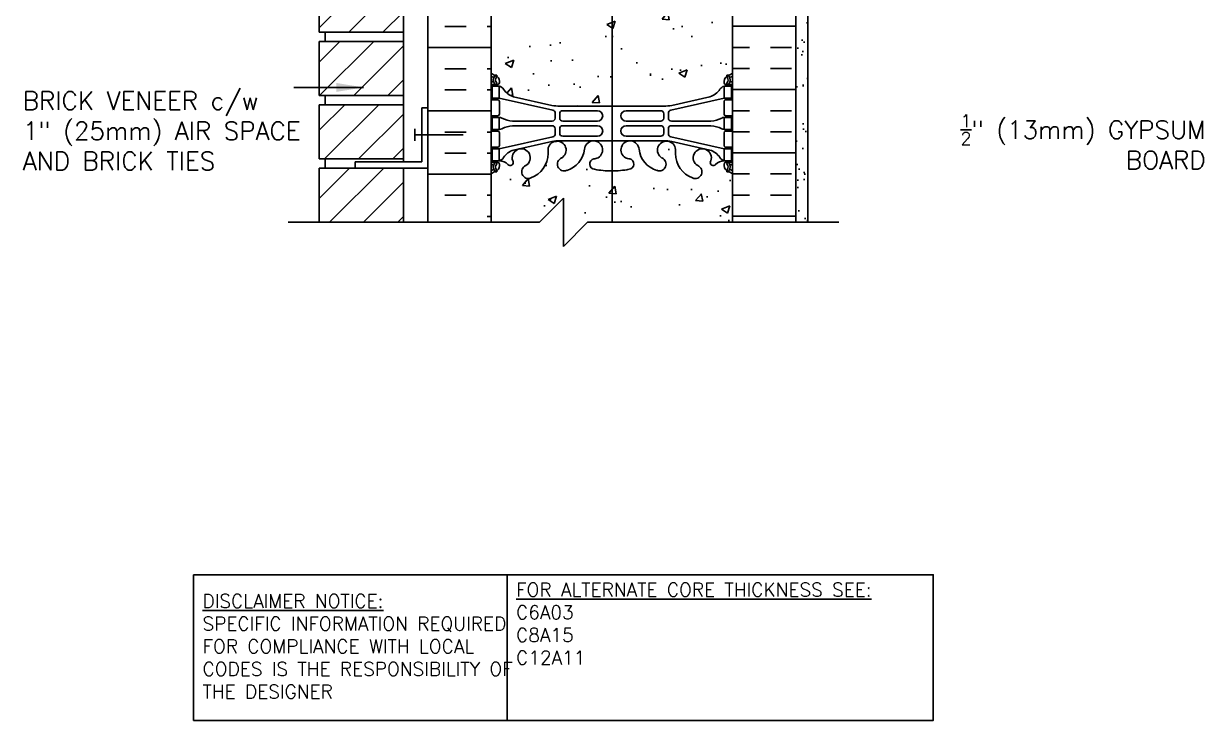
# Model space of a CAD drawing. Header units: inches. Extents: x 113.5 to 169.5, y -22.8 to 56.9.
# Drawn here: x 113.54 to 162.42, y -22.81 to 6.08 of the extents above; entities that cross this region are included whole.
import ezdxf

# ---------------------------------------------------------------- set-up
doc = ezdxf.new("R2010")
doc.units = ezdxf.units.IN
doc.header["$LTSCALE"] = 0.5
doc.header["$MEASUREMENT"] = 0
for name, color, linetype in [('HATCH', 12, 'Continuous'), ('line25', 2, 'Continuous'), ('LINE3', 3, 'Continuous'), ('LINE50', 5, 'Continuous'), ('LINE9', 9, 'Continuous'), ('TEXT', 4, 'Continuous'), ('Web_Edge', 9, 'Continuous')]:
    doc.layers.add(name, color=color, linetype=linetype)
doc.styles.add('DIM', font='romans.shx', dxfattribs={"width": 0.7})
doc.styles.add('ROMANS', font='romans.shx', dxfattribs={"height": 1.125})
doc.styles.get("Standard").update_dxf_attribs({"font": 'romans.shx', "height": 1.125})
doc.dimstyles.new('ext_12', dxfattribs={"dimscale": 12, "dimtxt": 0.09375, "dimasz": 0.09375, "dimexe": 0.09375, "dimexo": 0.0625, "dimgap": 0.0625, "dimtad": 1, "dimdec": 1, "dimzin": 3, "dimdsep": 46, "dimlunit": 4, "dimtxsty": 'DIM', "dimcen": 0.09, "dimdle": 0.09375, "dimclrt": 4, "dimadec": 0, "dimazin": 0, "dimtfac": 1, "dimtdec": 1, "dimtmove": 2, "dimatfit": 3, "dimfxl": 1, "dimfrac": 2, "dimtolj": 1, "dimtzin": 0, "dimarcsym": 0})

msp = doc.modelspace()

# ---------------------------------------------------------------- hatches: boundary and pattern name
at = {"layer": 'HATCH'}
h = msp.add_hatch(dxfattribs=at)
h.set_pattern_fill('AR-CONC', color=256, scale=0.5)
h.paths.add_polyline_path([(137.921, 42.838), (136.904, 42.838), (135.904, 41.838), (135.904, 42.838), (135.904, 43.838), (134.904, 42.838), (132.904, 42.838), (132.904, 40.031, 0.088416), (133.05, 39.933), (133.14, 39.933), (133.14, 39.892, -0.249069), (133.25, 39.684), (133.25, 39.617, -0.414214), (133.187, 39.554), (133.14, 39.554), (133.14, 39.484), (133.245, 39.484, -0.168672), (133.431, 39.335, 0.17445), (133.838, 39.039), (135.419, 38.686, 0.054974), (135.746, 38.65), (137.921, 38.65)])
h.paths.add_polyline_path([(139.223, 42.838), (137.921, 42.838), (137.921, 38.65), (139.223, 38.65)])
h.paths.add_polyline_path([(142.904, 42.838), (139.223, 42.838), (139.223, 38.65), (140.062, 38.65, 0.054974), (140.389, 38.686), (141.969, 39.039, 0.17445), (142.377, 39.335, -0.168672), (142.563, 39.484), (142.668, 39.484), (142.668, 39.554), (142.62, 39.554, -0.414214), (142.558, 39.617), (142.558, 39.684, -0.249069), (142.668, 39.892), (142.668, 39.933), (142.758, 39.933, 0.08841), (142.904, 40.031)])
h.paths.add_polyline_path([(142.904, 35.838, 0.08841), (142.758, 35.936), (142.668, 35.936), (142.668, 35.977, -0.249069), (142.558, 36.184), (142.558, 36.252, -0.414214), (142.62, 36.314), (142.668, 36.314), (142.668, 36.384), (142.563, 36.384, 0.231736), (142.205, 36.233, -0.8344), (141.994, 36.359), (142.005, 36.38, 2.155404), (141.467, 36.186, -1), (141.253, 35.675, -0.311223), (140.544, 36.691), (140.545, 36.856, 1.661382), (139.984, 36.503, -1), (139.77, 35.992, -0.166475), (139.223, 36.379), (139.223, 33.957, -0.210254), (139.446, 33.819, -0.520567), (139.971, 33.819, -0.520567), (140.289, 33.819, -0.520567), (140.855, 33.819, -0.056985), (140.904, 33.874, -0.056985), (140.953, 33.819, -0.520567), (141.518, 33.819, -0.520567), (141.837, 33.819, -0.520567), (142.361, 33.819, -0.486155), (142.904, 33.838)])
h.paths.add_polyline_path([(139.223, 36.379, -0.13378), (139.031, 36.887, 1.604516), (138.473, 36.512, 0.055617), (138.652, 36.466, -0.843243), (138.618, 36.034, -0.046405), (137.921, 35.969), (137.921, 33.89, -0.425924), (138.377, 33.819, -0.520567), (138.912, 33.824, -0.2797), (139.223, 33.957)])
h.paths.add_polyline_path([(137.921, 35.969, -0.048684), (137.19, 36.034, -0.843243), (137.156, 36.466, 0.055617), (137.335, 36.512, 1.604516), (136.776, 36.887, -0.307094), (136.038, 35.992, -1), (135.824, 36.503, 1.661382), (135.263, 36.856), (135.263, 36.71, -0.316114), (134.554, 35.675, -1), (134.341, 36.186, 2.155404), (133.802, 36.38), (133.814, 36.359, -0.834375), (133.602, 36.233, 0.23174), (133.245, 36.384), (133.14, 36.384), (133.14, 36.314), (133.187, 36.314, -0.414214), (133.25, 36.252), (133.25, 36.184, -0.249069), (133.14, 35.977), (133.14, 35.936), (133.05, 35.936, 0.088416), (132.904, 35.838), (132.904, 33.838), (132.904, 33.816, -0.524125), (133.485, 33.819, -0.520567), (134.443, 33.819, -0.520567), (134.874, 33.819, -0.520567), (135.44, 33.819, -0.520567), (135.745, 33.819, -0.520567), (136.136, 33.819, -0.520567), (136.434, 33.819, -0.520567), (136.969, 33.819, -0.520567), (137.534, 33.819, -0.520567), (137.853, 33.819, -0.077467), (137.921, 33.89)])
h.paths.add_polyline_path([(139.223, 33.957, 0.2797), (138.912, 33.824, 0.520567), (138.377, 33.819, 0.425924), (137.921, 33.89, 0.077467), (137.853, 33.819, 0.520567), (137.534, 33.819, 0.520567), (136.969, 33.819, 0.520567), (136.434, 33.819, 0.520567), (136.136, 33.819, 0.520567), (135.745, 33.819, 0.520567), (135.44, 33.819, 0.520567), (134.874, 33.819, 0.520567), (134.443, 33.819, 0.520567), (133.485, 33.819, 0.524125), (132.904, 33.816), (132.904, 31.838, 0.088416), (133.05, 31.741), (133.14, 31.741), (133.14, 31.699, -0.249069), (133.25, 31.492), (133.25, 31.425, -0.414214), (133.187, 31.362), (133.14, 31.362), (133.14, 31.292), (133.245, 31.292, 0.231736), (133.602, 31.443, -0.8344), (133.814, 31.318), (133.802, 31.296, 2.155404), (134.341, 31.491, -1), (134.554, 32.002, -0.311223), (135.263, 30.986), (135.263, 30.821, 1.661382), (135.824, 31.174, -1), (136.038, 31.685, -0.307094), (136.776, 30.789, 1.604516), (137.335, 31.165, 0.055617), (137.156, 31.211, -0.843243), (137.19, 31.643, -0.047544), (137.904, 31.708, -0.047544), (138.618, 31.643, -0.843243), (138.652, 31.211, 0.055617), (138.473, 31.165, 1.604516), (139.031, 30.789, -0.13378), (139.223, 31.298)])
h.paths.add_polyline_path([(138.847, 30.84, -1), (138.472, 30.84, -1)], flags=16)
h.paths.add_polyline_path([(142.904, 33.838, 0.486155), (142.361, 33.819, 0.520567), (141.837, 33.819, 0.520567), (141.518, 33.819, 0.520567), (140.953, 33.819, 0.056985), (140.904, 33.874, 0.056985), (140.855, 33.819, 0.520567), (140.289, 33.819, 0.520567), (139.971, 33.819, 0.520567), (139.446, 33.819, 0.210254), (139.223, 33.957), (139.223, 31.298, -0.166475), (139.77, 31.685, -1), (139.984, 31.174, 1.661382), (140.545, 30.821), (140.544, 30.966, -0.316114), (141.253, 32.002, -1), (141.467, 31.491, 2.155404), (142.005, 31.296), (141.994, 31.318, -0.834375), (142.205, 31.443, 0.23174), (142.563, 31.292), (142.668, 31.292), (142.668, 31.362), (142.62, 31.362, -0.414214), (142.558, 31.425), (142.558, 31.492, -0.249069), (142.668, 31.699), (142.668, 31.741), (142.758, 31.741, 0.08841), (142.904, 31.838)])
h.paths.add_polyline_path([(137.921, 29.027), (137.904, 29.027), (135.746, 29.027, 0.054974), (135.419, 28.991), (133.838, 28.638, 0.17445), (133.431, 28.342, -0.168672), (133.245, 28.192), (133.14, 28.192), (133.14, 28.122), (133.187, 28.122, -0.414214), (133.25, 28.06), (133.25, 27.992, -0.249069), (133.14, 27.785), (133.14, 27.743), (133.05, 27.743, 0.088416), (132.904, 27.646), (132.904, 22.031, 0.088416), (133.05, 21.933), (133.14, 21.933), (133.14, 21.892, -0.249069), (133.25, 21.684), (133.25, 21.617, -0.414214), (133.187, 21.554), (133.14, 21.554), (133.14, 21.484), (133.245, 21.484, -0.168672), (133.431, 21.335, 0.17445), (133.838, 21.039), (135.419, 20.686, 0.054974), (135.746, 20.65), (137.921, 20.65)])
h.paths.add_polyline_path([(139.223, 29.027), (137.921, 29.027), (137.921, 20.65), (139.223, 20.65)])
h.paths.add_polyline_path([(142.904, 24.713), (142.904, 27.646, 0.08841), (142.758, 27.743), (142.668, 27.743), (142.668, 27.785, -0.249069), (142.558, 27.992), (142.558, 28.06, -0.414214), (142.62, 28.122), (142.668, 28.122), (142.668, 28.192), (142.563, 28.192, -0.168672), (142.377, 28.342, 0.17445), (141.969, 28.638), (140.389, 28.991, 0.054974), (140.062, 29.027), (139.223, 29.027), (139.223, 20.65), (140.062, 20.65, 0.054974), (140.389, 20.686), (141.969, 21.039, 0.17445), (142.377, 21.335, -0.168672), (142.563, 21.484), (142.668, 21.484), (142.668, 21.554), (142.62, 21.554, -0.414214), (142.558, 21.617), (142.558, 21.684, -0.249069), (142.668, 21.892), (142.668, 21.933), (142.758, 21.933, 0.08841), (142.904, 22.031)])
h.paths.add_polyline_path([(141.029, 15.713, -0.414214), (141.529, 16.213), (142.904, 16.213), (142.904, 17.838, 0.08841), (142.758, 17.936), (142.668, 17.936), (142.668, 17.977, -0.249069), (142.558, 18.184), (142.558, 18.252, -0.414214), (142.62, 18.314), (142.668, 18.314), (142.668, 18.384), (142.563, 18.384, 0.231736), (142.205, 18.233, -0.8344), (141.994, 18.359), (142.005, 18.38, 0.235665), (141.969, 18.713), (141.529, 18.713, -0.086721), (141.359, 18.743, 0.457284), (141.467, 18.186, -1), (141.253, 17.675, -0.311223), (140.544, 18.691), (140.545, 18.856, 1.661382), (139.984, 18.503, -1), (139.77, 17.992, -0.166475), (139.223, 18.379), (139.223, 19.219), (137.921, 19.219), (137.921, 13.708, -0.046405), (138.618, 13.643, -0.843243), (138.652, 13.211, 0.055617), (138.473, 13.165, 1.604516), (139.031, 12.789, -0.307094), (139.77, 13.685, -1), (139.984, 13.174, 1.661382), (140.545, 12.821), (140.544, 12.966, -0.316114), (141.253, 14.002, -1), (141.467, 13.491, 2.155404), (142.005, 13.296), (141.994, 13.318, -0.834375), (142.205, 13.443, 0.23174), (142.563, 13.292), (142.668, 13.292), (142.668, 13.362), (142.62, 13.362, -0.414214), (142.558, 13.425), (142.558, 13.492, -0.249069), (142.668, 13.699), (142.668, 13.741), (142.758, 13.741, 0.08841), (142.904, 13.838), (142.904, 15.713), (141.629, 15.713, 0.414214), (141.529, 15.613), (141.529, 14.213), (141.029, 14.213)])
h.paths.add_polyline_path([(142.904, 9.646, 0.08841), (142.758, 9.743), (142.668, 9.743), (142.668, 9.785, -0.249069), (142.558, 9.992), (142.558, 10.06, -0.414214), (142.62, 10.122), (142.668, 10.122), (142.668, 10.192), (142.563, 10.192, -0.168672), (142.377, 10.342, 0.17445), (141.969, 10.638), (140.389, 10.991, 0.054974), (140.062, 11.027), (137.921, 11.027), (137.921, 2.65), (140.062, 2.65, 0.054974), (140.389, 2.686), (141.969, 3.039, 0.17445), (142.377, 3.335, -0.168672), (142.563, 3.484), (142.668, 3.484), (142.668, 3.554), (142.62, 3.554, -0.414214), (142.558, 3.617), (142.558, 3.684, -0.249069), (142.668, 3.892), (142.668, 3.933), (142.758, 3.933, 0.08841), (142.904, 4.031)])
h.paths.add_polyline_path([(137.921, 11.027), (137.904, 11.027), (135.746, 11.027, 0.054974), (135.419, 10.991), (133.838, 10.638, 0.17445), (133.431, 10.342, -0.168672), (133.245, 10.192), (133.14, 10.192), (133.14, 10.122), (133.187, 10.122, -0.414214), (133.25, 10.06), (133.25, 9.992, -0.249069), (133.14, 9.785), (133.14, 9.743), (133.05, 9.743, 0.088416), (132.904, 9.646), (132.904, 4.031, 0.088416), (133.05, 3.933), (133.14, 3.933), (133.14, 3.892, -0.249069), (133.25, 3.684), (133.25, 3.617, -0.414214), (133.187, 3.554), (133.14, 3.554), (133.14, 3.484), (133.245, 3.484, -0.168672), (133.431, 3.335, 0.17445), (133.838, 3.039), (135.419, 2.686, 0.054974), (135.746, 2.65), (137.921, 2.65)])
h.paths.add_polyline_path([(142.904, -0.162, 0.08841), (142.758, -0.064), (142.668, -0.064), (142.668, -0.023, -0.249069), (142.558, 0.184), (142.558, 0.252, -0.414214), (142.62, 0.314), (142.668, 0.314), (142.668, 0.384), (142.563, 0.384, 0.231736), (142.205, 0.233, -0.8344), (141.994, 0.359), (142.005, 0.38, 2.155404), (141.467, 0.186, -1), (141.253, -0.325, -0.311223), (140.544, 0.691), (140.545, 0.856, 1.661382), (139.984, 0.503, -1), (139.77, -0.008, -0.307094), (139.031, 0.887, 1.604516), (138.473, 0.512, 0.055617), (138.652, 0.466, -0.843243), (138.618, 0.034, -0.046405), (137.921, -0.031), (137.921, -2.162), (142.904, -2.162)])
h.paths.add_polyline_path([(137.921, -0.031, -0.048684), (137.19, 0.034, -0.843243), (137.156, 0.466, 0.055617), (137.335, 0.512, 1.604516), (136.776, 0.887, -0.307094), (136.038, -0.008, -1), (135.824, 0.503, 1.661382), (135.263, 0.856), (135.263, 0.71, -0.316114), (134.554, -0.325, -1), (134.341, 0.186, 2.155404), (133.802, 0.38), (133.814, 0.359, -0.834375), (133.602, 0.233, 0.23174), (133.245, 0.384), (133.14, 0.384), (133.14, 0.314), (133.187, 0.314, -0.414214), (133.25, 0.252), (133.25, 0.184, -0.249069), (133.14, -0.023), (133.14, -0.064), (133.05, -0.064, 0.088416), (132.904, -0.162), (132.904, -2.162), (134.904, -2.162), (135.904, -1.162), (135.904, -2.162), (135.904, -3.162), (136.904, -2.162), (137.921, -2.162)])
h = msp.add_hatch(dxfattribs=at)
h.set_pattern_fill('ANSI31', color=256, scale=8, style=0)
h.set_pattern_definition([(45, (28.4787, -15.0365), (-0.707107, 0.707107), [])])
h.paths.add_polyline_path([(129.279, 0.088), (125.779, 0.088), (125.779, -2.162), (129.279, -2.162)])
h.paths.add_polyline_path([(129.279, 2.713), (125.779, 2.713), (125.779, 0.463), (129.279, 0.463)])
h.paths.add_polyline_path([(129.279, 5.338), (125.779, 5.338), (125.779, 3.088), (129.279, 3.088)])
h.paths.add_polyline_path([(129.279, 7.963), (125.779, 7.963), (125.779, 5.713), (129.279, 5.713)])
h.paths.add_polyline_path([(129.279, 10.588), (125.779, 10.588), (125.779, 8.338), (129.279, 8.338)])
h.paths.add_polyline_path([(129.279, 13.213), (125.779, 13.213), (125.779, 10.963), (129.279, 10.963)])
h.paths.add_polyline_path([(129.279, 15.838), (125.779, 15.838), (125.779, 13.588), (129.279, 13.588)])
h.paths.add_polyline_path([(129.279, 18.463), (125.779, 18.463), (125.779, 16.213), (129.279, 16.213)])
h.paths.add_polyline_path([(129.279, 21.088), (125.779, 21.088), (125.779, 18.838), (129.279, 18.838)])
h.paths.add_polyline_path([(129.279, 23.713), (125.779, 23.713), (125.779, 21.463), (129.279, 21.463)])
h.paths.add_polyline_path([(129.279, 26.307), (125.779, 26.307), (125.779, 24.088), (129.279, 24.088)])
h.paths.add_polyline_path([(129.279, 28.963), (125.779, 28.963), (125.779, 26.713), (129.279, 26.713)])
h.paths.add_polyline_path([(129.279, 30.692), (125.779, 30.692), (125.779, 29.338), (129.279, 29.338)])
h.paths.add_polyline_path([(129.279, 31.588), (125.779, 31.588), (125.779, 30.692), (129.279, 30.692)])
h.paths.add_polyline_path([(129.279, 34.213), (125.779, 34.213), (125.779, 31.963), (129.279, 31.963)])
h.paths.add_polyline_path([(129.279, 36.838), (125.779, 36.838), (125.779, 34.588), (129.279, 34.588)])
h.paths.add_polyline_path([(129.279, 39.463), (125.779, 39.463), (125.779, 37.213), (129.279, 37.213)])
h.paths.add_polyline_path([(129.279, 42.088), (125.779, 42.088), (125.779, 39.838), (129.279, 39.838)])
h.paths.add_polyline_path([(129.279, 42.838), (125.779, 42.838), (125.779, 42.463), (129.279, 42.463)])
h = msp.add_hatch(dxfattribs=at)
h.set_pattern_fill('INSUL', color=256, scale=7, style=0)
h.set_pattern_definition([(0, (32.4787, -15.0365), (0, 2.625), []), (0, (32.4787, -14.1615), (0, 2.625), [0.875, -0.875]), (0, (32.4787, -13.2865), (0, 2.625), [0.875, -0.875])])
h.paths.add_polyline_path([(142.904, 24.713), (145.529, 22.088), (145.529, 33.838), (145.091, 33.838), (145.091, 33.338), (143.591, 33.338), (143.591, 33.838), (142.904, 33.838)])
h.paths.add_polyline_path([(145.529, 12.838), (142.904, 10.213), (142.904, -2.162), (145.529, -2.162)])
h = msp.add_hatch(dxfattribs=at)
h.set_pattern_fill('INSUL', color=256, scale=7, style=0)
h.set_pattern_definition([(0, (-2793.2578, -399.1712), (0, 2.625), []), (0, (-2793.2578, -398.2962), (0, 2.625), [0.875, -0.875]), (0, (-2793.2578, -397.4212), (0, 2.625), [0.875, -0.875])])
h.paths.add_polyline_path([(130.279, -2.162), (130.716, -2.162), (130.716, -1.662), (132.216, -1.662), (132.216, -2.162), (132.904, -2.162), (132.904, 15.838), (132.216, 15.838), (132.216, 16.338), (130.716, 16.338), (130.716, 15.838), (130.279, 15.838)])
h = msp.add_hatch(dxfattribs=at)
h.set_pattern_fill('AR-SAND', color=256, scale=0.5, style=0)
h.set_pattern_definition([(37.5, (123.1024, -15.0365), (-0.031497, 0.963412), [0, -0.76, 0, -0.85, 0, -0.8125]), (7.5, (123.1024, -15.0365), (0.88489, 1.411073), [0, -0.41, 0, -0.685, 0, -0.2625]), (327.5, (122.4874, -15.0365), (1.55707, 0.00283), [0, -0.25, 0, -0.9, 0, -1.175]), (317.5, (122.4874, -15.0365), (1.503063, 0.43884), [0, -0.125, 0, -0.59, 0, -0.675])])
h.paths.add_polyline_path([(146.029, 12.027), (145.935, 12.338), (145.529, 12.338), (145.529, -2.162), (146.029, -2.162)])

# ---------------------------------------------------------------- linework, layer by layer
at = {"layer": 'line25'}
for p, q in [((129.279, 0.338), (129.279, 28.963)), ((132.904, 15.838), (132.904, -2.162)), ((142.904, -2.162), (142.904, 11.338)), ((125.779, 5.713), (125.779, 7.963)), ((125.779, 5.713), (129.279, 5.713)), ((126.029, 5.338), (126.029, 5.713)), ((125.779, 5.338), (129.279, 5.338)), ((125.779, 3.088), (125.779, 5.338)), ((125.779, 3.088), (129.279, 3.088)), ((126.029, 2.713), (126.029, 3.088)), ((125.779, 2.713), (129.279, 2.713)), ((125.779, 0.463), (125.779, 2.713)), ((125.779, 0.463), (129.279, 0.463)), ((125.779, 0.088), (129.279, 0.088)), ((125.779, -2.162), (125.779, 0.088)), ((126.029, 0.088), (126.029, 0.463)), ((129.279, -2.162), (129.279, 0.088)), ((125.779, -2.162), (129.279, -2.162))]:
    msp.add_line(p, q, dxfattribs=at)
at = {"layer": 'LINE3'}
msp.add_line((137.921, 32.39), (137.921, -2.162), dxfattribs=at)
at = {"layer": 'LINE50'}
for p, q in [((130.279, -2.162), (130.279, 15.838)), ((145.529, -2.162), (145.529, 12.838))]:
    msp.add_line(p, q, dxfattribs=at)
at = {"layer": 'LINE9'}
for p, q in [((146.029, -2.162), (146.029, 12.338)), ((130.029, 2.588), (130.279, 2.588)), ((130.029, 2.588), (130.029, 0.338)), ((129.75, 1.463), (129.75, 1.713)), ((129.75, 1.463), (131.75, 1.463)), ((129.75, 1.463), (129.75, 1.213)), ((127.279, 0.338), (127.279, 0.088)), ((130.029, 0.338), (127.279, 0.338)), ((127.279, 0.088), (130.279, 0.088)), ((135.904, -1.162), (134.904, -2.162)), ((135.904, -2.162), (135.904, -1.162)), ((124.499, -2.162), (134.904, -2.162)), ((135.904, -2.162), (135.904, -3.162)), ((135.904, -3.162), (136.904, -2.162)), ((136.904, -2.162), (147.314, -2.162))]:
    msp.add_line(p, q, dxfattribs=at)
at = {"layer": 'TEXT'}
msp.add_lwpolyline([(146.029, 1.81, 0, 0.36, 0), (147.011, 1.81, 0, 0, 0), (155.386, 1.81, 0, 0, 0)], format="xyseb", dxfattribs=at)
msp.add_lwpolyline([(120.581, -16.775), (133.565, -16.775), (133.565, -22.813), (120.581, -22.813)], close=True, dxfattribs=at)
msp.add_lwpolyline([(133.565, -16.775), (151.225, -16.775), (151.225, -22.813), (133.565, -22.813)], dxfattribs=at)
at = {"layer": 'Web_Edge'}
for p, q in [((133.05, 3.933), (133.14, 3.933)), ((133.14, 3.933), (133.14, 3.892)), ((142.758, 3.933), (142.668, 3.933)), ((142.668, 3.933), (142.668, 3.892)), ((132.904, 3.654), (132.982, 3.654)), ((132.904, 3.554), (133.187, 3.554)), ((133.05, 3.554), (133.05, 3.484)), ((133.14, 3.554), (133.14, 3.484)), ((133.25, 3.684), (133.25, 3.617)), ((142.558, 3.684), (142.558, 3.617)), ((142.904, 3.554), (142.62, 3.554)), ((142.668, 3.554), (142.668, 3.484)), ((142.758, 3.554), (142.758, 3.484)), ((142.904, 3.654), (142.826, 3.654)), ((133.05, 2.984), (133.05, 2.914)), ((133.14, 2.984), (133.14, 2.914)), ((135.462, 2.488), (133.245, 2.984)), ((135.419, 2.686), (133.838, 3.039)), ((140.345, 2.488), (142.563, 2.984)), ((140.389, 2.686), (141.969, 3.039)), ((142.668, 2.984), (142.668, 2.914)), ((142.758, 2.984), (142.758, 2.914)), ((132.904, 2.914), (133.187, 2.914)), ((133.25, 2.852), (133.25, 2.317)), ((135.746, 2.65), (137.904, 2.65)), ((135.873, 2.463), (137.312, 2.463)), ((140.062, 2.65), (137.904, 2.65)), ((139.935, 2.463), (138.496, 2.463)), ((142.558, 2.852), (142.558, 2.317)), ((142.904, 2.914), (142.62, 2.914)), ((132.904, 2.254), (133.187, 2.254)), ((133.05, 2.254), (133.05, 2.184)), ((133.14, 2.254), (133.14, 2.184)), ((135.435, 2.029), (133.798, 2.029)), ((135.56, 2.154), (135.56, 2.366)), ((135.748, 2.154), (135.748, 2.338)), ((135.873, 2.029), (137.312, 2.029)), ((139.935, 2.029), (138.496, 2.029)), ((140.06, 2.154), (140.06, 2.338)), ((140.248, 2.154), (140.248, 2.366)), ((140.373, 2.029), (142.01, 2.029)), ((142.904, 2.254), (142.62, 2.254)), ((142.668, 2.254), (142.668, 2.184)), ((142.758, 2.254), (142.758, 2.184)), ((132.904, 1.614), (133.187, 1.614)), ((133.05, 1.614), (133.05, 1.684)), ((133.14, 1.614), (133.14, 1.684)), ((133.25, 1.017), (133.25, 1.552)), ((135.435, 1.84), (133.798, 1.84)), ((135.56, 1.715), (135.56, 1.503)), ((135.748, 1.715), (135.748, 1.531)), ((135.873, 1.84), (137.312, 1.84)), ((139.935, 1.84), (138.496, 1.84)), ((140.06, 1.715), (140.06, 1.531)), ((140.248, 1.715), (140.248, 1.503)), ((140.373, 1.84), (142.01, 1.84)), ((142.558, 1.017), (142.558, 1.552)), ((142.904, 1.614), (142.62, 1.614)), ((142.668, 1.614), (142.668, 1.684)), ((142.758, 1.614), (142.758, 1.684)), ((135.462, 1.381), (133.245, 0.884)), ((135.419, 1.183), (133.838, 0.83)), ((135.746, 1.219), (137.904, 1.219)), ((135.873, 1.406), (137.312, 1.406)), ((140.062, 1.219), (137.904, 1.219)), ((139.935, 1.406), (138.496, 1.406)), ((140.345, 1.381), (142.563, 0.884)), ((140.389, 1.183), (141.969, 0.83)), ((132.904, 0.954), (133.187, 0.954)), ((133.05, 0.884), (133.05, 0.954)), ((133.14, 0.884), (133.14, 0.954)), ((135.263, 0.691), (135.263, 0.856)), ((140.544, 0.691), (140.545, 0.856)), ((142.904, 0.954), (142.62, 0.954)), ((142.668, 0.884), (142.668, 0.954)), ((142.758, 0.884), (142.758, 0.954)), ((132.904, 0.314), (133.187, 0.314)), ((132.904, 0.214), (132.982, 0.214)), ((133.05, 0.314), (133.05, 0.384)), ((133.14, 0.314), (133.14, 0.384)), ((133.25, 0.184), (133.25, 0.252)), ((133.802, 0.38), (133.814, 0.359)), ((142.005, 0.38), (141.994, 0.359)), ((142.558, 0.184), (142.558, 0.252)), ((142.904, 0.314), (142.62, 0.314)), ((142.668, 0.314), (142.668, 0.384)), ((142.758, 0.314), (142.758, 0.384)), ((142.904, 0.214), (142.826, 0.214)), ((133.05, -0.064), (133.14, -0.064)), ((133.14, -0.064), (133.14, -0.023)), ((142.668, -0.064), (142.668, -0.023)), ((142.758, -0.064), (142.668, -0.064))]:
    msp.add_line(p, q, dxfattribs=at)
for points in [[(132.945, 2.984), (133.245, 2.984), (133.245, 3.484), (132.945, 3.484)], [(142.863, 2.984), (142.563, 2.984), (142.563, 3.484), (142.863, 3.484)], [(132.945, 0.884), (133.245, 0.884), (133.245, 0.384), (132.945, 0.384)], [(142.863, 0.884), (142.563, 0.884), (142.563, 0.384), (142.863, 0.384)]]:
    msp.add_lwpolyline(points, close=True, dxfattribs=at)
for points in [[(133.245, 1.934), (133.245, 2.184), (132.945, 2.184), (132.945, 1.934)], [(142.563, 1.934), (142.563, 2.184), (142.863, 2.184), (142.863, 1.934)], [(133.245, 1.934), (133.245, 1.684), (132.945, 1.684), (132.945, 1.934)], [(142.563, 1.934), (142.563, 1.684), (142.863, 1.684), (142.863, 1.934)]]:
    msp.add_lwpolyline(points, dxfattribs=at)
for centre, radius, start, end in [((133.25, 4.392), 0.5, 226.2109, 250.5288), ((133.086, 3.87), 0.045, 321.448, 139.1879), ((133, 3.684), 0.25, 0, 70.5288), ((142.808, 3.684), 0.25, 109.4712, 180), ((142.722, 3.87), 0.045, 40.8121, 218.552), ((142.558, 4.392), 0.5, 289.4712, 313.7878), ((133.25, 4.392), 0.6, 234.7832, 245.0748), ((132.982, 3.674), 0.0196, 269.4032, 15.4901), ((133.244, 3.739), 0.25, 140.1145, 222.4609), ((132.988, 3.829), 0.021, 343.464, 63.9957), ((133.092, 3.601), 0.045, 222.4609, 42.4609), ((133.244, 3.739), 0.16, 140.0001, 222.4609), ((133.187, 3.617), 0.0625, 270, 0), ((133.122, 3.142), 0.364, 34.9775, 70.3387), ((142.685, 3.142), 0.364, 109.6613, 145.0225), ((142.62, 3.617), 0.0625, 180, 270), ((142.715, 3.601), 0.045, 137.5391, 317.5391), ((142.564, 3.739), 0.16, 317.5391, 39.9999), ((142.564, 3.739), 0.25, 317.5391, 39.8855), ((142.82, 3.829), 0.021, 116.0043, 196.536), ((142.826, 3.674), 0.0196, 164.5099, 270.5968), ((142.558, 4.392), 0.6, 294.9252, 305.2158), ((134.046, 3.753), 0.743, 212.7919, 253.8107), ((141.762, 3.753), 0.743, 286.1893, 327.2081), ((133.187, 2.852), 0.0625, 0, 90), ((135.746, 4.15), 1.5, 257.4135, 270), ((135.435, 2.366), 0.125, 0, 77.3767), ((135.873, 2.338), 0.125, 90, 180), ((137.312, 2.246), 0.217, 270, 90), ((138.496, 2.246), 0.217, 90, 270), ((139.935, 2.338), 0.125, 0, 90), ((140.062, 4.15), 1.5, 270, 282.5865), ((140.373, 2.366), 0.125, 102.6233, 180), ((142.62, 2.852), 0.0625, 90, 180), ((133.187, 2.317), 0.0625, 270, 0), ((133.241, 1.966), 0.219, 60.4937, 88.92), ((133.886, 3.195), 1.17, 242.6365, 265.6505), ((135.435, 2.154), 0.125, 270, 0), ((135.873, 2.154), 0.125, 180, 270), ((139.935, 2.154), 0.125, 270, 360), ((140.373, 2.154), 0.125, 180, 270), ((141.921, 3.195), 1.17, 274.3495, 297.3635), ((142.567, 1.966), 0.219, 91.08, 119.5063), ((142.62, 2.317), 0.0625, 180, 270), ((133.187, 1.552), 0.0625, 0, 90), ((133.241, 1.903), 0.219, 271.08, 299.5063), ((133.886, 0.674), 1.17, 94.3495, 117.3635), ((135.435, 1.715), 0.125, 0, 90), ((135.435, 1.503), 0.125, 282.6233, 0), ((135.873, 1.715), 0.125, 90, 180), ((135.873, 1.531), 0.125, 180, 270), ((137.312, 1.623), 0.217, 270, 90), ((138.496, 1.623), 0.217, 90, 270), ((139.935, 1.715), 0.125, 0, 90), ((139.935, 1.531), 0.125, 270, 0), ((140.373, 1.715), 0.125, 90, 180), ((140.373, 1.503), 0.125, 180, 257.3767), ((141.921, 0.674), 1.17, 62.6365, 85.6505), ((142.567, 1.903), 0.219, 240.4937, 268.92), ((142.62, 1.552), 0.0625, 90, 180), ((133.187, 1.017), 0.0625, 270, 0), ((135.637, 0.828), 0.375, 299.9315, 175.7552), ((135.746, -0.281), 1.5, 90, 102.5865), ((137.148, 0.837), 0.375, 299.9315, 175.7552), ((138.66, 0.837), 0.375, 4.2448, 240.0685), ((140.171, 0.828), 0.375, 4.2448, 240.0685), ((140.062, -0.281), 1.5, 77.4135, 90), ((142.62, 1.017), 0.0625, 180, 270), ((133.122, 0.727), 0.364, 289.6613, 325.0225), ((134.046, 0.116), 0.743, 106.1893, 147.2081), ((134.154, 0.511), 0.375, 299.9315, 200.3757), ((134.172, 0.697), 1.092, 290.5175, 359.6668), ((135.931, 0.248), 0.277, 112.68, 292.68), ((135.747, 0.984), 1.034, 286.3365, 353.3331), ((137.041, 1.292), 0.834, 277.8937, 290.6271), ((138.767, 1.292), 0.834, 249.3729, 262.1063), ((140.061, 0.984), 1.034, 186.6669, 253.6635), ((139.877, 0.248), 0.277, 247.32, 67.32), ((141.636, 0.697), 1.092, 180.3332, 249.4825), ((141.654, 0.511), 0.375, 339.6243, 240.0685), ((141.762, 0.116), 0.743, 32.7919, 73.8107), ((142.685, 0.727), 0.364, 214.9775, 250.3387), ((133.25, -0.523), 0.6, 114.9252, 125.2168), ((132.982, 0.195), 0.0196, 344.5099, 90.5968), ((133.244, 0.13), 0.25, 137.5391, 219.8855), ((132.988, 0.04), 0.021, 296.0043, 16.536), ((133.086, -0.001), 0.045, 220.8121, 38.552), ((133.092, 0.268), 0.045, 317.5391, 137.5391), ((133, 0.184), 0.25, 289.4712, 360), ((133.244, 0.13), 0.16, 137.5391, 219.9999), ((133.187, 0.252), 0.0625, 360, 90), ((133.269, -0.056), 0.441, 41.0127, 93.2024), ((133.697, 0.315), 0.125, 221.0127, 20.3757), ((134.448, -0.07), 0.277, 112.68, 292.68), ((137.21, 0.253), 0.22, 104.2604, 264.8165), ((137.887, 3.746), 3.777, 259.3725, 270.2606), ((137.921, 3.746), 3.777, 269.7394, 280.6275), ((138.598, 0.253), 0.22, 275.1835, 75.7396), ((141.36, -0.07), 0.277, 247.32, 67.32), ((142.111, 0.315), 0.125, 159.6243, 318.9873), ((142.538, -0.056), 0.441, 86.7976, 138.9873), ((142.62, 0.252), 0.0625, 90, 180), ((142.808, 0.184), 0.25, 180, 250.5288), ((142.715, 0.268), 0.045, 42.4609, 222.4609), ((142.722, -0.001), 0.045, 141.448, 319.1879), ((142.564, 0.13), 0.16, 320.0001, 42.4609), ((142.564, 0.13), 0.25, 320.1145, 42.4609), ((142.82, 0.04), 0.021, 163.464, 243.9957), ((142.826, 0.195), 0.0196, 89.4032, 195.4901), ((142.558, -0.523), 0.6, 54.7832, 65.0748), ((133.25, -0.523), 0.5, 109.4712, 133.7891), ((142.558, -0.523), 0.5, 46.2122, 70.5288)]:
    msp.add_arc(centre, radius, start, end, dxfattribs=at)
for points in [[(135.748, 2.159), (135.748, 2.333)], [(140.06, 2.159), (140.06, 2.333)], [(135.748, 1.71), (135.748, 1.536)], [(140.06, 1.71), (140.06, 1.536)]]:
    msp.add_open_spline(points, degree=1, dxfattribs=at)

# ---------------------------------------------------------------- texts
at = {"layer": 'TEXT', "char_height": 0.75, "style": 'ROMANS'}
for s, insert, width, attachment_point in [('BRICK VENEER c/w\\P1" (25mm) AIR SPACE AND BRICK TIES', (113.503, 1.628), 12.96959, 4), ('\\A1;{\\H0.7x;\\S1/2;\\H1.4286x;"} (13mm) GYPSUM BOARD', (162.512, 1.173), 11.05043, 6)]:
    msp.add_mtext(s, dxfattribs=dict(at, insert=insert, width=width, attachment_point=attachment_point))
at = {"layer": 'TEXT', "char_height": 0.5625, "attachment_point": 4}
for s, insert, width in [('{\\LDISCLAIMER NOTICE:}\\PSPECIFIC INFORMATION REQUIRED FOR COMPLIANCE WITH LOCAL CODES IS THE RESPONSIBILITY OF THE DESIGNER', (120.948, -19.741), 14.00235), ('{\\LFOR ALTERNATE CORE THICKNESS SEE:\\P}C6A03\\PC8A15\\PC12A11', (133.94, -18.801), 23.33295)]:
    msp.add_mtext(s, dxfattribs=dict(at, insert=insert, width=width))

# ---------------------------------------------------------------- leaders
at = {"layer": 'TEXT'}
msp.add_leader([(127.62, 3.429), (124.725, 3.429)], dimstyle='ext_12', override={"dimgap": 0.0625, "dimtad": 0}, dxfattribs=at)

doc.saveas('drawing.dxf')
